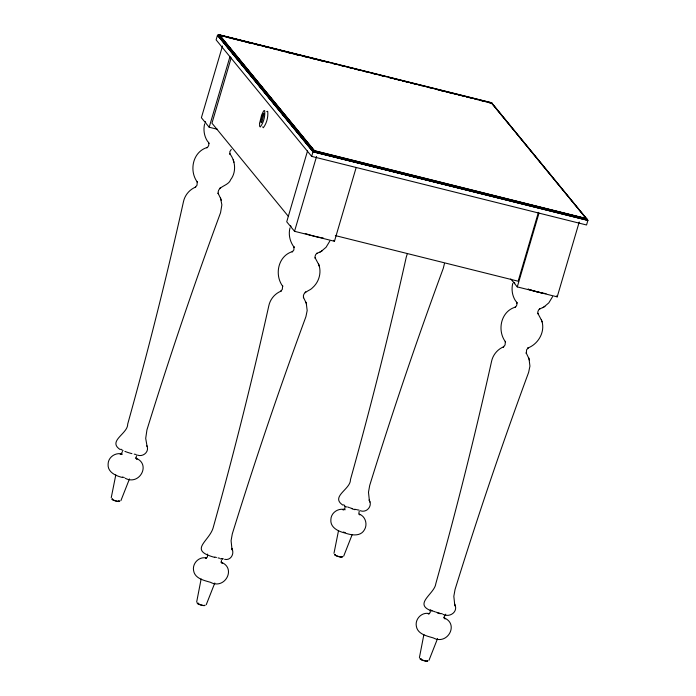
<?xml version="1.0" encoding="UTF-8"?>
<svg xmlns="http://www.w3.org/2000/svg" width="696" height="696" viewBox="0 0 696 696"><rect width="100%" height="100%" fill="white"/><g stroke="black" fill="none" stroke-linecap="round" stroke-linejoin="round"><path stroke-width="1.04" d="M492.359 103.895L491.611 102.73L219.405 34.8L217.465 35.287L216.117 39.872L311.651 156.374L586.545 224.982L587.894 220.397L516.275 133.188M444.448 263.61L443.308 268.256C416.861 339.987 392.318 412.415 369.698 485.443L368.488 492.237L369.376 500.572L369.158 499.867C372.891 505.827 366.888 513.265 360.137 510.699M122.505 451.513L121.052 454.123L121.443 453.879L120.191 454.27L121.208 454.183M221.511 560.471L221.415 562.02L222.355 563.36L221.624 562.733M115.806 474.863L111.23 497.753M201.144 578.942L196.646 602.11M338.552 530.456L333.976 553.337M423.89 634.526L419.401 657.694M204.659 123.81C203.189 129.595 204.119 135.998 207.347 141.027C209.67 142.758 209.244 146.473 206.782 147.804L207.391 147.43C192.74 151.589 188.781 170.842 197.455 182.282L197.264 181.7L196.985 185.275L195.15 187.415L195.759 187.041C189.564 189.503 184.866 195.115 183.483 201.623C166.857 276.269 148.248 350.462 127.69 424.116C127.968 433.73 107.219 441.012 120.147 449.555M289.997 227.888C288.196 234.613 289.997 241.956 294.225 247.385L294.043 246.793L293.834 250.012L292.129 251.882L292.729 251.508C278.078 255.667 274.12 274.92 282.793 286.361L282.611 285.769L282.324 289.345L280.488 291.493L281.097 291.119C274.903 293.573 270.205 299.193 268.83 305.701C252.196 380.338 233.586 454.54 213.028 528.194C208.609 541.94 188.05 550.214 214.681 557.383M512.743 283.472C511.282 289.258 512.212 295.661 515.44 300.698C517.763 302.421 517.337 306.136 514.875 307.467L515.484 307.093C500.824 311.251 496.874 330.504 505.54 341.945L505.357 341.362L505.07 344.938L503.243 347.078L503.843 346.704C497.657 349.166 492.951 354.777 491.576 361.294C474.95 435.931 456.341 510.125 435.783 583.779C434.617 593.94 412.484 604.241 432.007 611.079M222.502 45.971L201.388 117.72L209.191 127.237L217.596 129.334M209.191 127.237L230.002 56.533M231.185 57.829L211.958 123.175L288.301 216.282M307.528 150.936L286.726 221.789L294.53 231.307L334.454 241.277L356.187 167.449M311.651 156.374L313 151.798L217.465 35.287L219.971 35.914M294.53 231.307L316.567 156.443M538.417 212.332L518.146 281.21L335.324 235.587M579.237 221.998L557.209 296.861L517.276 286.9L539.008 213.072M407.169 254.162L406.238 257.215C389.603 331.853 370.994 406.055 350.436 479.709C350.723 489.314 329.974 496.605 342.893 505.139M129.456 478.935L120.904 500.633M214.803 583.004L206.251 604.711M352.211 534.519L343.659 556.226M437.549 638.597L428.997 660.295M136.477 455.671L136.077 457.942L137.008 459.282L136.286 458.664M359.223 511.264L358.823 513.535L359.762 514.866L359.032 514.248M329.826 241.077L326.067 247.271L321.361 251.265M552.572 296.67L548.813 302.856L544.115 306.849M314.418 150.667L313 151.798L587.894 220.397L586.624 218.596L314.418 150.667L219.405 34.8M231.29 149.449L229.863 151.606L229.889 154.199L229.706 153.607C235.57 160.906 236.483 172.164 230.602 179.759C228.384 186.267 216.969 185.997 218.222 193.714L218.039 193.123L220.789 198.847M266.716 111.604L267.699 111.308C268.386 116.85 266.725 123.314 263.314 127.742L262.644 126.916M318.82 264.758L315.053 257.677L315.236 258.268L315.062 256.337L315.767 254.466L317.15 253.179L316.541 253.553L320.734 251.648M541.575 320.343L537.799 313.27L537.982 313.861L537.808 311.921L538.513 310.059L539.896 308.772L539.296 309.146L543.48 307.232M319.977 252.109L322.178 250.76M542.723 307.702L544.924 306.353M445.797 614.177L444.126 616.839L445.101 618.944L444.37 618.326M343.954 509.777L342.937 509.863L344.807 508.602L345.216 506.331M206.547 558.262L205.529 558.349L207.399 557.087L207.599 554.094M429.293 613.855L428.284 613.933L430.154 612.671L430.345 609.687M224.643 559.332C231.002 560.828 234.83 553.337 231.751 548.352L232.464 550.614M137.382 455.106C143.176 457.315 149.64 451.608 146.891 445.788M206.181 557.948C198.978 556.365 192.174 563.438 193.584 570.581C194.828 578.567 204.041 580.412 210.523 582.317C224.991 590.164 236.857 567.736 220.762 562.072M428.927 613.533C421.733 611.949 414.92 619.031 416.33 626.165C417.574 634.16 426.796 635.996 433.269 637.901C447.745 645.749 459.604 623.329 443.509 617.657M122.487 454.14C115.858 452.017 108.289 456.889 108.106 464.023C107.358 472.097 115.71 475.855 122.235 477.43M345.242 509.733C338.604 507.602 331.035 512.473 330.861 519.616C330.104 527.681 338.456 531.448 344.99 533.023C351.393 535.233 360.641 536.903 364.53 529.639C367.671 524.279 365.513 516.641 359.649 514.248M220.319 558.784L222.729 559.184M443.065 614.377C450.129 617.996 458.855 611.279 454.497 603.945L455.21 606.199M125.184 478.239C139.652 486.086 151.511 463.658 135.416 457.994M491.602 102.877L219.318 34.931L314.34 150.814L586.624 218.761L491.611 102.73M220.258 35.305L330.687 62.866M332.792 63.388L339.109 64.963M341.205 65.494L386.428 76.778M388.533 77.299L491.602 103.025L515.023 131.579M220.136 35.409L254.858 44.074M256.963 44.605L322.204 60.883M324.31 61.405L327.468 62.196M332.731 63.51L335.89 64.293M341.144 65.607L344.303 66.398M349.566 67.712L352.724 68.495M354.829 69.026L361.137 70.601M363.242 71.123L366.4 71.914M371.664 73.228L374.822 74.011M380.077 75.325L383.235 76.116M388.499 77.43L391.657 78.213M393.762 78.735L400.07 80.318M402.175 80.84L408.491 82.415M410.596 82.937L416.913 84.52M419.018 85.043L422.168 85.826M427.431 87.139L430.589 87.931M435.853 89.245L439.011 90.028M441.107 90.558L447.424 92.133M449.529 92.655L455.845 94.23M457.951 94.76L464.258 96.335M466.363 96.857L472.68 98.432M474.785 98.963L477.943 99.746M483.198 101.059L486.356 101.851M488.462 102.373L491.62 103.165L587.528 220.18M221.05 35.757L218.944 35.235L314.053 151.223L586.763 219.275M226.313 37.071L229.471 37.862M231.577 38.384L237.893 39.968M239.998 40.49L246.323 42.065M248.429 42.595L251.587 43.378M256.85 44.692L260.008 45.484M265.272 46.797L268.43 47.58M273.693 48.894L276.851 49.686M278.957 50.208L285.282 51.791M287.387 52.313L293.703 53.888M295.809 54.418L298.967 55.202M304.23 56.515L307.388 57.307M312.652 58.621L315.81 59.412M317.915 59.934L322.126 60.987M441.107 90.68L444.274 91.463M449.538 92.777L452.696 93.569M480.066 100.398L483.224 101.19M488.496 102.503L491.654 103.286M220.893 35.827L218.788 35.305L313.931 151.337L586.841 219.44M248.289 42.665L251.456 43.457M287.274 52.4L290.441 53.183M295.704 54.497L298.871 55.288M586.65 218.935L314.253 150.954L219.214 35.044M586.693 219.101L314.157 151.093L219.083 35.148M586.945 219.605L313.809 151.441L218.622 35.357M587.067 219.762L313.678 151.537L218.44 35.392M587.363 220.058L313.409 151.684L218.057 35.409M587.702 220.301L313.13 151.772L217.665 35.348M352.089 508.898L354.977 509.69M438.341 612.828L439.855 613.246M437.436 612.967L440.324 613.759M344.494 506.035L346.669 507.01M556.426 295.913L557.209 296.861M510.777 278.965L517.276 286.9M218.257 35.409L313.548 151.624M217.865 35.383L313.27 151.737M333.68 240.32L334.454 241.277M528.873 358.51L526.133 352.785L526.315 353.377L526.602 349.801L528.429 347.652L527.829 348.026C538.817 343.876 545.977 330.757 541.305 319.49M306.127 302.917L303.378 297.201L303.56 297.784C301.977 291.685 309.859 291.128 312.756 287.535C319.246 281.715 321.804 272.066 318.559 263.897M147.117 446.536L145.699 438.358L146.952 429.85C169.563 356.822 194.106 284.394 220.562 212.671L221.867 204.868L220.545 198.064M541.758 320.986L542.036 321.891M529.064 359.119L529.934 366.105L528.647 372.334C502.199 444.057 477.656 516.484 455.045 589.521L453.827 596.307L454.714 604.641M319.012 265.402L319.29 266.298M369.637 501.381L369.872 502.129M306.31 303.534L307.18 310.52L305.901 316.741C279.453 388.472 254.901 460.9 232.29 533.928L231.081 540.722L231.968 549.057M233.943 162.229L233.212 159.828M220.971 199.456L221.232 200.283M528.629 357.727L529.317 359.945M305.883 302.134L306.571 304.361M323.249 238.015A21.011 3.541 16.4 0 1 305.266 233.525M291.006 226.626A21.011 3.541 16.4 0 1 290.676 225.574M546.029 293.634A21.011 3.541 16.4 0 1 528.038 289.144A21.011 3.541 16.4 0 0 532.17 290.432M514.753 283.133A21.011 3.541 16.4 0 1 513.779 282.237A21.011 3.541 16.4 0 0 514.727 283.107M205.685 122.574A21.011 3.541 16.4 0 1 205.364 121.522M342.075 556.435A4.098 0.687 16.4 0 1 338.265 556.382A4.098 0.687 16.4 0 1 335.272 554.408M427.231 660.878A3.619 0.609 16.4 0 1 422.69 660.304A3.619 0.609 16.4 0 1 421.532 658.894M427.736 660.774A4.098 0.687 16.4 0 1 424.125 660.6A4.098 0.687 16.4 0 1 419.949 658.642M204.476 605.285A3.619 0.609 16.4 0 1 199.935 604.711A3.619 0.609 16.4 0 1 198.786 603.302M204.989 605.189A4.098 0.687 16.4 0 1 200.857 604.867A4.098 0.687 16.4 0 1 197.403 602.927M442.325 613.811A9.744 1.644 16.4 0 1 440.803 613.489M437.566 612.628A9.744 1.644 16.4 0 1 435.957 612.123M435.174 611.854A9.744 1.644 16.4 0 1 433.686 611.305M432.99 611.036A9.744 1.644 16.4 0 1 431.155 610.218M223.225 558.688A9.744 1.644 16.4 0 1 221.615 558.557M219.579 558.227A9.744 1.644 16.4 0 1 218.048 557.896M216.456 557.496A9.744 1.644 16.4 0 1 214.82 557.035M341.597 556.556A3.619 0.609 16.4 0 1 338.691 556.643A3.619 0.609 16.4 0 1 335.185 554.808M124.253 477.517A7.204 1.218 16.4 0 1 122.453 477.03M118.346 500.694A3.619 0.609 16.4 0 1 116.389 501.172A3.619 0.609 16.4 0 1 112.439 499.215M119.321 500.842A4.098 0.687 16.4 0 1 115.519 500.789A4.098 0.687 16.4 0 1 112.526 498.815M359.023 510.072A9.744 1.644 16.4 0 1 356.987 509.742M356.239 509.585A9.744 1.644 16.4 0 1 354.664 509.22M352.228 508.55A9.744 1.644 16.4 0 1 349.836 507.784M349.079 507.514A9.744 1.644 16.4 0 1 347.643 506.958M344.468 505.383A9.744 1.644 16.4 0 1 343.685 504.739M345.199 532.614A7.204 1.218 16.4 0 1 343.424 532.04M136.268 454.488A9.744 1.644 16.4 0 1 134.232 454.149M131.918 453.635A9.744 1.644 16.4 0 1 124.897 451.373M123.07 450.556A9.744 1.644 16.4 0 1 120.939 449.146M542.419 292.99A21.011 3.541 16.4 0 1 533.049 290.693M259.617 123.331L259.582 126.159L260.26 126.985C263.671 122.557 265.333 116.084 264.637 110.542L263.662 110.838L261.6 115.049L259.617 123.331M262.462 115.562L260.704 121.739L261.426 122.618C261.731 123.54 265.855 107.349 262.462 115.562M220.336 187.99L219.788 188.399L220.31 188.077M305.683 292.068L305.074 292.442L305.648 292.146M516.971 302.969L516.789 302.377L516.945 303.004M208.887 143.306L208.704 142.715L208.861 143.341"/></g></svg>
